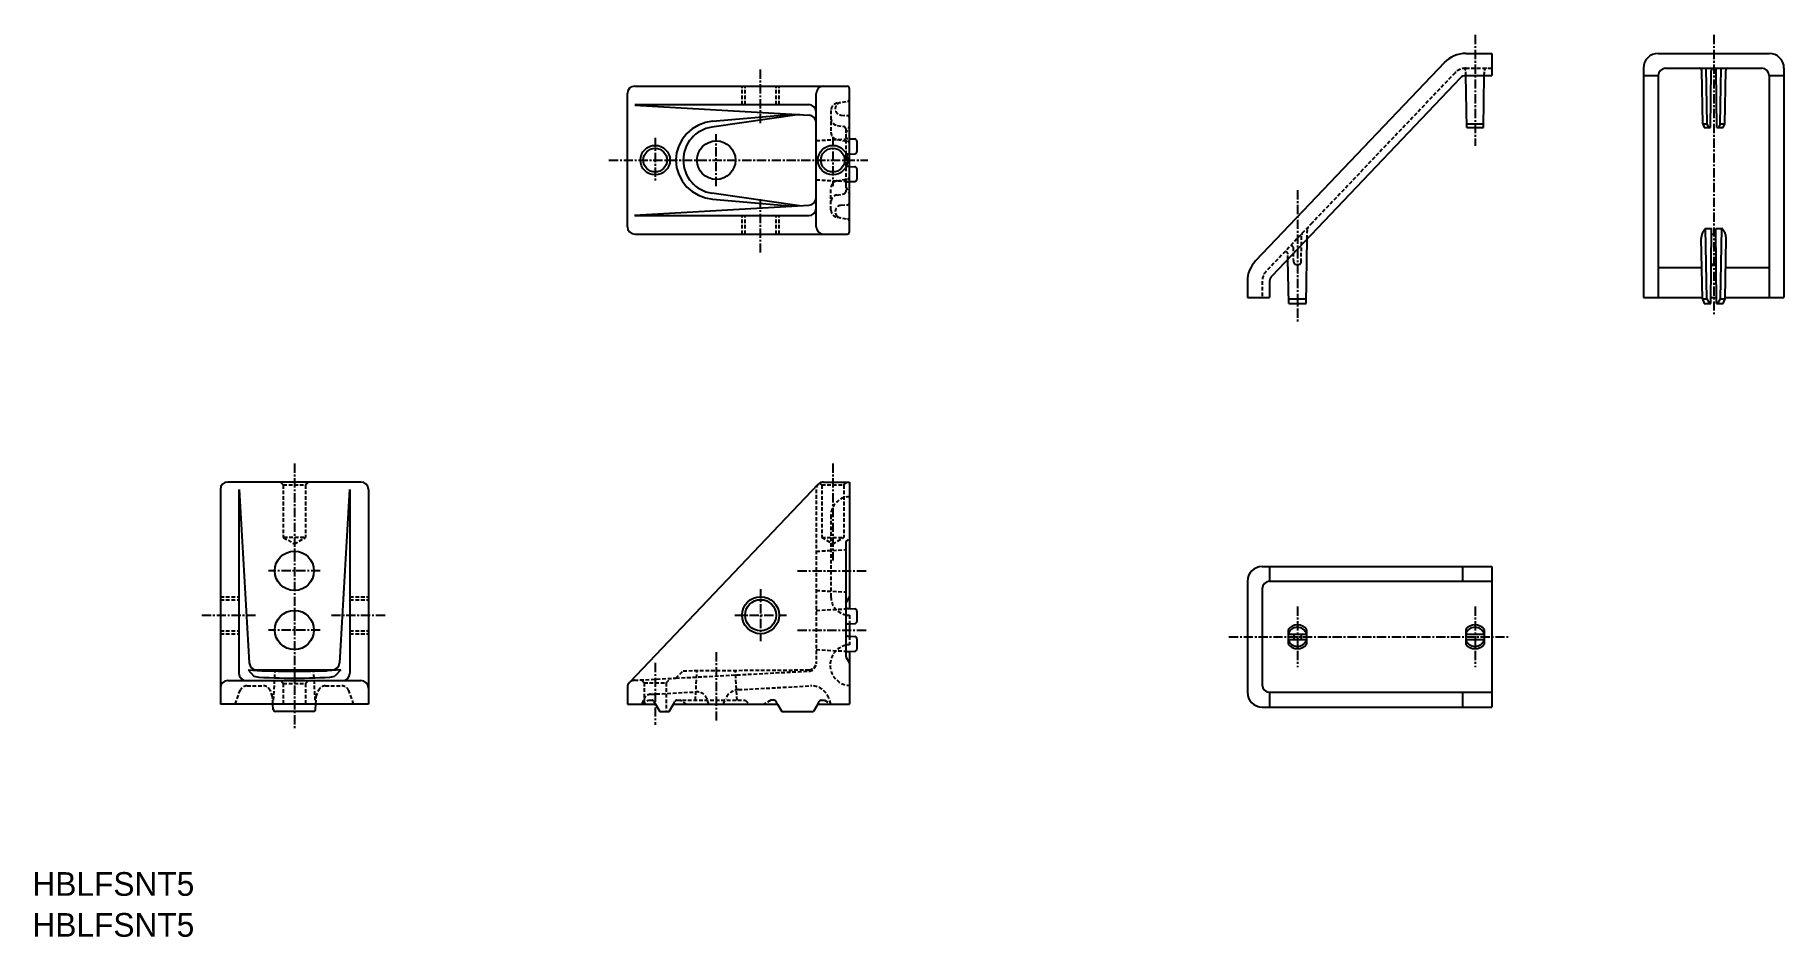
# Model space of a CAD drawing. Extents: x 84 to 320, y 40 to 162.
import ezdxf

# ---------------------------------------------------------------- set-up
doc = ezdxf.new("R2010")
doc.units = 0
doc.linetypes.add('CENTER', pattern=[2, 1.25, -0.25, 0.25, -0.25])
doc.linetypes.add('DASHED', pattern=[0.75, 0.5, -0.25])
doc.layers.get('0').update_dxf_attribs({"linetype": 'CONTINUOUS'})
doc.layers.add('CENTER', color=1, linetype='CENTER')

msp = doc.modelspace()

# ---------------------------------------------------------------- linework, layer by layer
at = {"color": 7, "linetype": 'CONTINUOUS'}
for p, q in [((277.23, 159.48), (280.73, 159.48)), ((280.73, 159.48), (280.73, 156.48)), ((303.23, 159.48), (318.23, 159.48)), ((274.34, 158.24), (248.84, 131.45)), ((276.51, 156.17), (251.01, 129.38)), ((277.36, 149.48), (277.23, 156.48)), ((277.23, 156.48), (280.73, 156.48)), ((279.61, 149.48), (279.73, 156.48)), ((301.23, 157.48), (301.23, 126.48)), ((301.23, 156.48), (303.23, 156.48)), ((303.23, 156.48), (303.23, 126.48)), ((304.23, 157.48), (317.23, 157.48)), ((309.25, 149.99), (309.12, 157.18)), ((309.85, 149.99), (309.72, 157.48)), ((310.32, 149.48), (310.39, 157.18)), ((311.14, 149.48), (311.08, 157.18)), ((311.62, 149.99), (311.75, 157.48)), ((312.22, 149.99), (312.35, 157.18)), ((318.23, 156.48), (320.23, 156.48)), ((318.23, 156.48), (318.23, 126.48)), ((320.23, 157.48), (320.23, 126.48)), ((163.95, 136.06), (163.95, 154.06)), ((164.95, 155.06), (193.65, 155.06)), ((189.45, 136.06), (189.45, 154.06)), ((193.95, 135.36), (193.95, 154.76)), ((164.95, 152.56), (188.45, 152.56)), ((164.95, 152.5), (188.51, 151.14)), ((175.46, 150.31), (186.36, 151.27)), ((172.71, 149.29), (171.96, 148.65)), ((173.56, 149.8), (172.71, 149.29)), ((174.49, 150.14), (173.56, 149.8)), ((175.46, 150.31), (174.49, 150.14)), ((187.22, 151.22), (175.36, 149.51)), ((277.35, 149.99), (279.62, 149.99)), ((277.36, 149.48), (279.61, 149.48)), ((309.25, 149.99), (309.43, 149.48)), ((309.25, 149.99), (309.85, 149.99)), ((309.43, 149.48), (310.32, 149.48)), ((310.09, 149.48), (309.85, 149.99)), ((311.14, 149.48), (312.03, 149.48)), ((311.62, 149.99), (311.38, 149.48)), ((311.62, 149.99), (312.22, 149.99)), ((312.03, 149.48), (312.22, 149.99)), ((170.88, 146.99), (170.6, 146.04)), ((171.34, 147.87), (170.88, 146.99)), ((171.96, 148.65), (171.34, 147.87)), ((193.95, 147.96), (194.67, 147.92)), ((194.95, 147.62), (194.95, 146.23)), ((170.6, 146.04), (170.5, 145.06)), ((170.5, 145.06), (170.6, 144.07)), ((193.95, 145.89), (194.67, 145.93)), ((193.95, 144.22), (194.67, 144.18)), ((170.6, 144.07), (170.88, 143.12)), ((170.88, 143.12), (171.34, 142.25)), ((171.34, 142.25), (171.95, 141.47)), ((193.95, 142.16), (194.67, 142.19)), ((194.95, 143.88), (194.95, 142.49)), ((171.95, 141.47), (172.7, 140.82)), ((172.7, 140.82), (173.56, 140.32)), ((173.56, 140.32), (174.49, 139.97)), ((174.49, 139.97), (175.46, 139.8)), ((187.22, 138.9), (175.36, 140.6)), ((175.46, 139.8), (186.36, 138.85)), ((164.9, 137.61), (188.51, 138.97)), ((164.95, 137.56), (188.45, 137.56)), ((164.95, 135.06), (193.65, 135.06)), ((309.08, 134.76), (309.06, 134.67)), ((309.09, 134.86), (309.08, 134.76)), ((309.11, 134.95), (309.09, 134.86)), ((309.14, 135.04), (309.11, 134.95)), ((309.17, 135.13), (309.14, 135.04)), ((309.2, 135.22), (309.17, 135.13)), ((309.24, 135.31), (309.2, 135.22)), ((309.28, 135.39), (309.24, 135.31)), ((309.33, 135.47), (309.28, 135.39)), ((309.38, 135.55), (309.33, 135.47)), ((309.44, 135.63), (309.38, 135.55)), ((309.5, 135.7), (309.44, 135.63)), ((309.56, 135.77), (309.5, 135.7)), ((309.63, 135.84), (309.56, 135.77)), ((309.8, 126.33), (309.63, 135.84)), ((309.63, 135.84), (310.43, 135.84)), ((310.35, 125.68), (310.43, 135.84)), ((310.43, 135.08), (311.04, 135.08)), ((311.12, 125.68), (311.03, 135.84)), ((311.03, 135.84), (311.83, 135.84)), ((311.67, 126.33), (311.83, 135.84)), ((311.9, 135.77), (311.83, 135.84)), ((311.97, 135.7), (311.9, 135.77)), ((312.03, 135.63), (311.97, 135.7)), ((312.08, 135.55), (312.03, 135.63)), ((312.13, 135.47), (312.08, 135.55)), ((312.18, 135.39), (312.13, 135.47)), ((312.22, 135.31), (312.18, 135.39)), ((312.26, 135.22), (312.22, 135.31)), ((312.3, 135.13), (312.26, 135.22)), ((312.33, 135.04), (312.3, 135.13)), ((312.35, 134.95), (312.33, 135.04)), ((312.37, 134.86), (312.35, 134.95)), ((312.39, 134.76), (312.37, 134.86)), ((312.4, 134.67), (312.39, 134.76)), ((255.66, 125.68), (255.81, 134.43)), ((309.06, 134.57), (309.05, 134.48)), ((309.2, 126.33), (309.05, 134.48)), ((309.06, 134.67), (309.06, 134.57)), ((312.27, 126.33), (312.41, 134.48)), ((312.41, 134.58), (312.4, 134.67)), ((312.41, 134.48), (312.41, 134.58)), ((253.31, 125.68), (253.2, 131.69)), ((303.23, 130.54), (309.12, 130.54)), ((310.69, 130.98), (310.78, 130.98)), ((312.34, 130.54), (318.23, 130.54)), ((247.73, 128.69), (247.73, 126.48)), ((250.73, 128.69), (250.73, 126.48)), ((247.73, 126.48), (250.73, 126.48)), ((253.3, 126.33), (255.67, 126.33)), ((253.31, 125.68), (255.66, 125.68)), ((301.23, 126.48), (309.19, 126.48)), ((309.2, 126.33), (309.8, 126.33)), ((309.2, 126.33), (309.43, 125.68)), ((309.43, 125.68), (310.35, 125.68)), ((309.8, 126.33), (310.18, 125.68)), ((310.35, 126.48), (311.11, 126.48)), ((311.12, 125.68), (312.03, 125.68)), ((311.29, 125.68), (311.67, 126.33)), ((311.67, 126.33), (312.27, 126.33)), ((312.03, 125.68), (312.27, 126.33)), ((312.27, 126.48), (320.23, 126.48)), ((108.95, 100.56), (108.95, 71.56)), ((127.95, 101.56), (109.95, 101.56)), ((111.45, 100.56), (111.45, 75.72)), ((111.51, 100.56), (112.86, 77.12)), ((126.4, 100.56), (125.05, 77.12)), ((126.45, 100.56), (126.45, 75.72)), ((128.95, 100.56), (128.95, 71.56)), ((189.73, 101.25), (164.23, 74.46)), ((190.45, 101.56), (193.95, 101.56)), ((193.95, 101.56), (193.95, 84.46)), ((249.73, 90.14), (280.73, 90.14)), ((250.73, 90.14), (250.73, 88.14)), ((276.8, 90.14), (276.8, 88.14)), ((280.73, 90.14), (280.73, 71.14)), ((247.73, 88.14), (247.73, 73.14)), ((250.73, 88.14), (280.73, 88.14)), ((249.73, 87.14), (249.73, 74.14)), ((193.95, 84.46), (194.67, 84.42)), ((194.95, 84.12), (194.95, 82.73)), ((193.95, 82.39), (194.67, 82.43)), ((193.95, 82.39), (193.95, 80.72)), ((193.95, 80.72), (194.67, 80.68)), ((194.95, 80.38), (194.95, 78.99)), ((253.23, 81.64), (253.23, 79.64)), ((253.23, 80.99), (255.73, 80.99)), ((253.98, 80.99), (253.98, 80.29)), ((254.98, 80.99), (254.98, 80.29)), ((255.73, 81.64), (255.73, 79.64)), ((277.23, 81.64), (277.23, 79.64)), ((277.23, 80.99), (279.73, 80.99)), ((279.73, 81.64), (279.73, 79.64)), ((193.95, 78.66), (194.67, 78.69)), ((193.95, 78.66), (193.95, 71.56)), ((253.23, 80.29), (255.73, 80.29)), ((277.23, 80.29), (279.73, 80.29)), ((112.7, 76.17), (114.53, 76.05)), ((112.7, 76.17), (113.48, 75.34)), ((113.86, 76.17), (124.05, 76.17)), ((114.53, 76.05), (115.08, 76.04)), ((115.08, 76.04), (115.63, 76.03)), ((115.63, 76.03), (116.19, 76.03)), ((116.19, 76.03), (116.74, 76.02)), ((117, 76.07), (116.35, 76.06)), ((116.35, 76.06), (117, 76.06)), ((116.74, 76.02), (117.29, 76.02)), ((117.65, 76.08), (117, 76.07)), ((117, 76.06), (117.65, 76.06)), ((117.29, 76.02), (117.85, 76.02)), ((118.3, 76.08), (117.65, 76.08)), ((117.65, 76.06), (118.3, 76.06)), ((117.85, 76.02), (118.4, 76.02)), ((118.95, 76.08), (118.3, 76.08)), ((118.3, 76.06), (118.95, 76.06)), ((118.4, 76.02), (118.95, 76.02)), ((119.61, 76.08), (118.95, 76.08)), ((118.95, 76.06), (119.6, 76.06)), ((118.95, 76.02), (119.51, 76.02)), ((119.51, 76.02), (120.06, 76.02)), ((119.6, 76.06), (120.26, 76.06)), ((120.26, 76.08), (119.61, 76.08)), ((120.06, 76.02), (120.61, 76.02)), ((120.91, 76.07), (120.26, 76.08)), ((120.26, 76.06), (120.91, 76.06)), ((120.61, 76.02), (121.16, 76.02)), ((121.55, 76.06), (120.91, 76.07)), ((120.91, 76.06), (121.55, 76.06)), ((121.16, 76.02), (121.72, 76.03)), ((121.72, 76.03), (122.27, 76.03)), ((122.27, 76.03), (122.82, 76.04)), ((122.82, 76.04), (123.38, 76.05)), ((125.21, 76.17), (123.38, 76.05)), ((125.21, 76.17), (124.43, 75.34)), ((109.95, 74.72), (127.95, 74.72)), ((113.47, 75.34), (114.14, 75.21)), ((114.14, 75.21), (114.83, 75.16)), ((114.83, 75.16), (115.52, 75.13)), ((115.52, 75.13), (116.2, 75.1)), ((116.2, 75.1), (116.89, 75.08)), ((116.89, 75.08), (117.58, 75.07)), ((117.58, 75.07), (118.26, 75.07)), ((118.26, 75.07), (118.95, 75.06)), ((118.95, 75.06), (119.64, 75.07)), ((119.64, 75.07), (120.33, 75.07)), ((120.33, 75.07), (121.01, 75.08)), ((121.01, 75.08), (121.7, 75.1)), ((121.7, 75.1), (122.39, 75.13)), ((122.39, 75.13), (123.07, 75.16)), ((123.07, 75.16), (123.76, 75.21)), ((123.76, 75.21), (124.43, 75.33)), ((163.95, 73.77), (163.95, 71.56)), ((128.95, 71.56), (108.95, 71.56)), ((116.09, 70.84), (116.05, 71.56)), ((121.82, 70.84), (121.85, 71.56)), ((163.95, 71.56), (167.74, 71.56)), ((167.74, 71.56), (168.32, 70.56)), ((169.59, 70.56), (170.17, 71.56)), ((170.17, 71.56), (184.24, 71.56)), ((184.24, 71.56), (184.82, 70.56)), ((189.67, 71.56), (189.09, 70.56)), ((189.67, 71.56), (193.95, 71.56)), ((249.73, 71.14), (280.73, 71.14)), ((250.73, 73.14), (280.73, 73.14)), ((250.73, 73.14), (250.73, 71.14)), ((276.8, 73.14), (276.8, 71.14)), ((121.52, 70.56), (116.39, 70.56)), ((168.32, 70.56), (169.59, 70.56)), ((184.82, 70.56), (189.09, 70.56))]:
    msp.add_line(p, q, dxfattribs=at)
at = {"color": 3, "linetype": 'DASHED'}
for p, q in [((275.78, 156.86), (256.48, 136.58)), ((277.23, 156.48), (277.22, 157.15)), ((277.23, 157.48), (280.63, 157.48)), ((279.73, 156.48), (279.75, 157.18)), ((179.45, 152.56), (179.45, 155.06)), ((179.85, 152.56), (179.85, 155.06)), ((184.05, 152.56), (184.05, 155.06)), ((184.45, 152.56), (184.45, 155.06)), ((191.45, 151.78), (191.45, 148.84)), ((192.28, 152.76), (193.71, 153.01)), ((192.28, 149.76), (193.21, 149.6)), ((192.81, 151.16), (193.68, 151.08)), ((193.45, 148.69), (193.95, 149.56)), ((193.45, 149.31), (193.45, 140.81)), ((189.45, 147.71), (193.45, 147.92)), ((192.28, 147.85), (193.71, 147.6)), ((193.74, 145.88), (193.95, 145.89)), ((193.74, 144.23), (193.95, 144.22)), ((189.45, 142.41), (193.45, 142.2)), ((192.28, 142.26), (193.71, 142.51)), ((193.74, 142.15), (193.95, 142.16)), ((191.45, 138.34), (191.45, 141.28)), ((192.28, 140.35), (193.21, 140.51)), ((193.45, 141.42), (193.95, 140.56)), ((179.45, 135.06), (179.45, 137.56)), ((179.85, 135.06), (179.85, 137.56)), ((184.05, 135.06), (184.05, 137.56)), ((184.45, 135.06), (184.45, 137.56)), ((192.28, 137.35), (193.71, 137.1)), ((192.81, 138.96), (193.68, 139.03)), ((256.48, 136.58), (250.28, 130.07)), ((254.99, 131.27), (255.05, 134.97)), ((255.81, 134.43), (255.83, 135.79)), ((253.2, 131.69), (253.19, 132.38)), ((253.98, 131.27), (253.95, 133.17)), ((254.28, 130.98), (254.69, 130.98)), ((249.73, 128.69), (249.73, 126.48)), ((117.45, 101.16), (117.05, 101.56)), ((117.45, 101.16), (117.45, 94.06)), ((117.45, 101.16), (120.45, 101.16)), ((120.45, 101.16), (120.85, 101.56)), ((120.45, 101.16), (120.45, 94.06)), ((189.45, 100.56), (189.45, 77.01)), ((190.2, 101.16), (189.94, 101.42)), ((190.2, 101.16), (190.2, 94.06)), ((190.2, 101.16), (193.2, 101.16)), ((193.2, 101.16), (193.6, 101.56)), ((193.2, 101.16), (193.2, 94.06)), ((191.45, 97.06), (191.45, 86.06)), ((120.25, 94.06), (117.45, 94.06)), ((117.45, 94.06), (118.95, 93.19)), ((118.95, 93.19), (120.45, 94.06)), ((189.45, 92.21), (193.45, 92.42)), ((190.2, 94.06), (193.2, 94.06)), ((190.2, 94.06), (191.7, 93.19)), ((191.7, 93.19), (193.2, 94.06)), ((193.45, 93.46), (193.95, 93.96)), ((108.95, 86.06), (111.45, 86.06)), ((108.95, 85.66), (111.45, 85.66)), ((126.45, 86.06), (128.95, 86.06)), ((126.45, 85.66), (128.95, 85.66)), ((189.45, 86.91), (193.45, 86.7)), ((189.45, 84.21), (193.45, 84.42)), ((193.74, 84.47), (193.95, 84.46)), ((193.95, 83.56), (193.95, 82.39)), ((108.95, 81.46), (111.45, 81.46)), ((108.95, 81.06), (111.45, 81.06)), ((126.45, 81.46), (128.95, 81.46)), ((126.45, 81.06), (128.95, 81.06)), ((193.74, 82.38), (193.95, 82.39)), ((193.74, 80.73), (193.95, 80.72)), ((193.95, 80.72), (193.95, 79.56)), ((189.45, 78.91), (193.45, 78.7)), ((193.74, 78.65), (193.95, 78.66)), ((116.14, 72.06), (116.35, 76.06)), ((121.77, 72.06), (121.55, 76.06)), ((170.5, 75.06), (171.49, 76.06)), ((170.5, 75.06), (188.51, 76.01)), ((171.49, 76.06), (188.46, 76.17)), ((173.14, 72.06), (173.35, 76.03)), ((178.77, 72.06), (178.55, 76.08)), ((110.95, 71.56), (111.61, 73.37)), ((112.55, 74.02), (114.77, 74.02)), ((116, 72.56), (115.71, 73.37)), ((117.45, 74.32), (117.05, 74.72)), ((117.45, 74.32), (117.45, 71.56)), ((117.45, 74.32), (120.45, 74.32)), ((120.45, 74.32), (120.85, 74.72)), ((120.45, 74.32), (120.45, 71.56)), ((121.91, 72.56), (122.2, 73.37)), ((123.14, 74.02), (125.36, 74.02)), ((126.95, 71.56), (126.3, 73.37)), ((164.9, 74.77), (170.5, 75.06)), ((166.2, 74.44), (165.82, 74.82)), ((166.2, 74.44), (166.2, 71.85)), ((166.2, 74.44), (169.2, 74.44)), ((169.2, 74.44), (169.79, 75.03)), ((169.2, 74.44), (169.2, 70.56)), ((178.96, 73.5), (188.68, 74.01)), ((116.05, 71.56), (116, 72.56)), ((121.85, 71.56), (121.91, 72.56)), ((165.95, 71.56), (166.2, 72.23)), ((165.95, 71.56), (166.82, 72.06)), ((166.82, 72.06), (167.28, 72.06)), ((167.09, 72.88), (173.23, 73.2)), ((167.54, 71.91), (167.74, 71.56)), ((170.17, 71.56), (170.37, 71.91)), ((170.63, 72.06), (179.85, 72.06)), ((171.95, 71.56), (171.09, 72.06)), ((171.95, 71.56), (171.09, 72.06)), ((174.95, 71.56), (174.71, 72.22)), ((176.95, 71.56), (177.19, 72.19)), ((179.85, 72.06), (180.35, 71.56)), ((183.32, 72.06), (182.45, 71.56)), ((183.78, 72.06), (183.32, 72.06)), ((184.24, 71.56), (184.04, 71.91)), ((189.67, 71.56), (189.87, 71.91)), ((190.13, 72.06), (190.59, 72.06)), ((190.59, 72.06), (191.45, 71.56)), ((191.45, 71.56), (191.16, 72.37))]:
    msp.add_line(p, q, dxfattribs=at)
at = {"color": 3, "linetype": 'CONTINUOUS'}
for p, q in [((193.45, 93.46), (193.45, 77.92)), ((193.45, 85.19), (193.95, 86.06)), ((193.45, 77.92), (193.95, 77.06))]:
    msp.add_line(p, q, dxfattribs=at)
at = {"color": 7, "linetype": 'CONTINUOUS'}
for centre, radius in [((167.7, 145.06), 2), ((167.7, 145.06), 1.6), ((175.95, 145.06), 2.6), ((191.7, 145.06), 2), ((191.7, 145.06), 1.6), ((118.95, 89.56), 2.65), ((181.95, 83.56), 2.1), ((118.95, 81.56), 2.65)]:
    msp.add_circle(centre, radius, dxfattribs=at)
at = {"color": 3, "linetype": 'CONTINUOUS'}
msp.add_circle((181.95, 83.56), 2.5, dxfattribs=at)
at = {"color": 7, "linetype": 'CONTINUOUS'}
for centre, radius, start, end in [((277.23, 155.48), 4, 90, 136.4082), ((303.23, 157.48), 2, 90, 180), ((318.23, 157.48), 2, 0, 90), ((277.23, 155.48), 1, 90, 136.4082), ((304.23, 156.48), 1, 90, 180), ((308.82, 157.18), 0.3, 1, 90), ((310.69, 157.18), 0.3, 90, 179.5), ((310.78, 157.18), 0.3, 0.5, 90), ((312.65, 157.18), 0.3, 90, 179), ((317.23, 156.48), 1, 0, 90), ((164.95, 154.06), 1, 90, 180), ((190.45, 154.06), 1, 90, 180), ((193.65, 154.76), 0.3, 0, 90), ((188.45, 151.56), 1, 0, 90), ((175.99, 145.06), 4.5, 98.1511, 261.8489), ((188.45, 150.14), 1, 0, 86.703), ((194.65, 147.62), 0.3, 0, 87), ((194.65, 146.23), 0.3, 273, 0), ((194.65, 143.88), 0.3, 0, 87), ((194.65, 142.49), 0.3, 273, 0), ((188.45, 139.97), 1, 273.297, 0), ((188.45, 138.56), 1, 270, 0), ((193.65, 136.81), 0.3, 0, 80), ((164.95, 136.06), 1, 180, 270), ((190.45, 136.06), 1, 180, 270), ((193.65, 135.36), 0.3, 270, 0), ((251.73, 128.69), 4, 136.4082, 180), ((310.69, 130.68), 0.3, 90, 179.5), ((310.78, 130.68), 0.3, 0.5, 90), ((251.73, 128.69), 1, 136.4082, 180), ((109.95, 100.56), 1, 90, 180), ((127.95, 100.56), 1, 360, 90), ((190.45, 100.56), 1, 90, 136.4635), ((249.73, 88.14), 2, 90, 180), ((250.73, 87.14), 1, 90, 180), ((194.65, 84.12), 0.3, 0, 87), ((194.65, 82.73), 0.3, 273, 0), ((194.65, 80.38), 0.3, 0, 87), ((254.48, 80.64), 1.6, 38.6248, 141.3752), ((254.48, 80.64), 1.3, 15.9424, 164.0576), ((278.48, 80.64), 1.6, 38.6248, 141.3752), ((278.48, 80.64), 1.3, 15.9424, 164.0576), ((194.65, 78.99), 0.3, 273, 0), ((254.48, 80.64), 1.3, 195.9424, 344.0576), ((254.48, 80.64), 1.6, 218.6249, 321.3752), ((278.48, 80.64), 1.3, 195.9424, 344.0576), ((278.48, 80.64), 1.6, 218.6249, 321.3752), ((112.45, 75.72), 1, 180, 270), ((113.86, 77.17), 1, 183.2971, 270), ((124.05, 77.17), 1, 270, 356.703), ((125.45, 75.72), 1, 270, 0), ((109.95, 73.72), 1, 90, 180), ((127.95, 73.72), 1, 0, 90), ((164.95, 73.77), 1, 136.4077, 180), ((250.73, 74.14), 1, 180, 270), ((249.73, 73.14), 2, 180, 270), ((116.39, 70.86), 0.3, 183, 270), ((121.52, 70.86), 0.3, 270, 357)]:
    msp.add_arc(centre, radius, start, end, dxfattribs=at)
at = {"color": 3, "linetype": 'DASHED'}
for centre, radius, start, end in [((277.23, 155.48), 2, 90, 136.4082), ((276.92, 157.15), 0.3, 1, 100.5672), ((280.05, 157.18), 0.3, 90, 179), ((192.45, 151.78), 1, 100, 180), ((192.88, 152), 0.85, 100, 265), ((193.65, 153.31), 0.3, 280, 0), ((192.45, 150.75), 1, 180, 260), ((193.15, 149.31), 0.3, 0, 80), ((193.65, 150.78), 0.3, 0, 85), ((192.45, 148.84), 1, 180, 260), ((193.75, 148.27), 0.3, 180, 267), ((193.65, 147.31), 0.3, 0, 80), ((193.75, 145.58), 0.3, 93, 180), ((193.75, 144.53), 0.3, 180, 267), ((192.45, 141.28), 1, 100, 180), ((193.75, 141.85), 0.3, 93, 180), ((193.65, 142.81), 0.3, 280, 0), ((192.45, 139.37), 1, 100, 180), ((193.15, 140.81), 0.3, 280, 0), ((192.45, 138.34), 1, 180, 260), ((192.88, 138.11), 0.85, 95, 260), ((193.65, 139.33), 0.3, 275, 0), ((255.35, 134.96), 0.3, 136.4082, 179), ((256.13, 135.78), 0.3, 136.4082, 179), ((252.89, 132.37), 0.3, 1, 136.4082), ((253.65, 133.17), 0.3, 1, 136.4082), ((251.73, 128.69), 2, 136.4082, 180), ((254.28, 131.28), 0.3, 181, 270), ((254.69, 131.28), 0.3, 270, 359), ((190.45, 100.56), 1, 136.4635, 180), ((193.95, 97.06), 2.5, 90, 180), ((193.95, 86.06), 2.5, 180, 258.463), ((193.95, 86.06), 2.5, 258.463, 270), ((194.1, 76.82), 2.76, 103.4808, 267.0038), ((193.95, 77.06), 2.5, 90, 101.537), ((188.45, 77.17), 1, 270.5, 0), ((188.45, 77.01), 1, 273, 0), ((112.55, 73.02), 1, 90, 160), ((114.77, 73.02), 1, 20, 90), ((123.14, 73.02), 1, 90, 160), ((125.36, 73.02), 1, 20, 90), ((164.95, 73.77), 1, 93, 136.4077), ((179.07, 71.51), 2, 93, 160), ((188.81, 71.52), 2.5, 20, 93), ((167.14, 71.88), 1, 93, 160), ((167.28, 71.76), 0.3, 30, 90), ((170.63, 71.76), 0.3, 90, 150), ((173.3, 71.71), 1.5, 20, 93), ((183.78, 71.76), 0.3, 30, 90), ((190.13, 71.76), 0.3, 90, 150)]:
    msp.add_arc(centre, radius, start, end, dxfattribs=at)
at = {"color": 3, "linetype": 'CONTINUOUS'}
for centre, start, end in [((193.75, 84.77), 180, 267), ((193.75, 82.08), 93, 180), ((193.75, 81.03), 180, 267), ((193.75, 78.35), 93, 180)]:
    msp.add_arc(centre, 0.3, start, end, dxfattribs=at)
at = {"layer": 'CENTER', "color": 1, "linetype": 'CENTER'}
for p, q in [((278.48, 161.98), (278.48, 146.98)), ((310.73, 161.98), (310.73, 123.98)), ((181.95, 150.06), (181.95, 157.56)), ((167.7, 148.06), (167.7, 142.06)), ((175.95, 141.56), (175.95, 148.56)), ((191.7, 148.23), (191.7, 141.56)), ((161.45, 145.06), (196.45, 145.06)), ((181.95, 132.56), (181.95, 140.06)), ((254.48, 141.01), (254.48, 123.18)), ((118.95, 104.06), (118.95, 68.06)), ((191.7, 104.06), (191.7, 90.96)), ((122.45, 89.56), (115.45, 89.56)), ((186.95, 89.56), (196.45, 89.56)), ((181.95, 87.06), (181.95, 80.06)), ((106.45, 83.56), (113.95, 83.56)), ((123.95, 83.56), (131.45, 83.56)), ((178.45, 83.56), (185.45, 83.56)), ((254.48, 84.74), (254.48, 76.54)), ((278.48, 84.74), (278.48, 76.54)), ((122.45, 81.56), (115.45, 81.56)), ((186.95, 81.56), (196.45, 81.56)), ((245.23, 80.64), (283.23, 80.64)), ((175.95, 78.56), (175.95, 69.06)), ((167.7, 77.11), (167.7, 68.75))]:
    msp.add_line(p, q, dxfattribs=at)

# ---------------------------------------------------------------- texts
at = {"color": 7, "linetype": 'CONTINUOUS'}
for p in [(83.55, 45.64), (83.55, 40.11)]:
    msp.add_text('HBLFSNT5', height=3.2, dxfattribs=at).set_placement(p)

doc.saveas('drawing.dxf')
